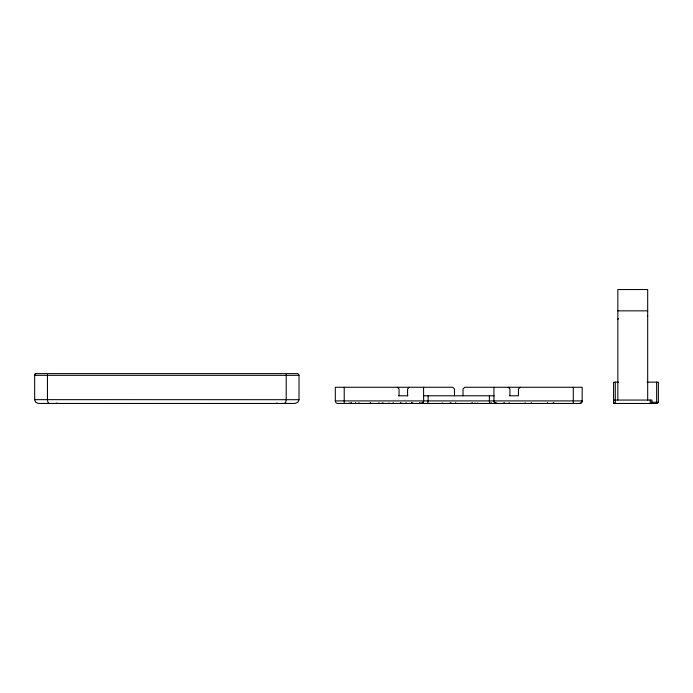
<?xml version="1.0" encoding="UTF-8"?>
<svg xmlns="http://www.w3.org/2000/svg" width="693" height="693" viewBox="0 0 693 693"><rect width="100%" height="100%" fill="white"/><g stroke="black" fill="none" stroke-linecap="round" stroke-linejoin="round"><path stroke-width="1.04" d="M299.012 399.696L299.012 375.329L34.65 375.329L34.685 400.121L35.897 402.356L38.401 403.439L295.183 403.447L297.903 402.226L299.012 399.696L34.65 399.653M421.015 403.387A2.694 2.469 -90 0 0 423.648 400.918L423.57 387.266M423.57 401.013L422.773 402.763L421.041 403.465M409.286 387.266L407.579 388.972L407.579 395.79M520.148 387.266L518.442 388.972L518.442 395.79L509.701 395.79M284.494 403.465L285.629 402.503L286.209 400.156L286.226 375.329M381.739 403.465L383.177 402.988A2.677 2.477 -90 0 1 381.687 403.395M471.162 403.465L472.609 402.988A2.677 2.477 -90 0 1 471.119 403.395M454.487 395.79L454.487 388.972L452.78 387.266L335.308 387.266L335.308 400.909L582.189 400.909A2.555 2.555 0 0 1 579.634 403.465L581.288 402.858L582.163 401.299L582.189 387.266L464.717 387.266L463.011 388.972L463.011 395.79M617.844 310.845L647.686 310.845M297.306 373.622L36.357 373.622A1.707 1.707 0 0 0 34.65 375.329M614.37 382.146L618.468 382.146M647.089 382.146L657.562 382.146M398.371 395.79L407.839 395.79M423.562 395.79L494.135 395.79M613.582 400.06L651.948 400.06L651.957 403.465M651.342 402.269L656.643 402.269A1.707 0.511 0 0 0 658.35 401.767L658.35 382.146M579.634 403.465L337.872 403.465A2.555 2.555 0 0 1 335.308 400.909M658.35 401.767A1.707 1.707 0 0 1 656.643 403.465L613.582 403.465L613.582 382.146M496.457 403.465L494.828 402.858L493.953 401.299L493.927 387.266M49.151 403.465L48.016 402.477L47.453 400.121L47.445 375.329M508.212 387.266L509.918 388.972L509.918 395.79M397.349 387.266L399.055 388.972L399.055 395.79M656.643 382.146L656.643 403.447M650.251 400.06L650.251 403.465M647.686 400.06L647.686 289.535L617.844 289.535L617.844 400.06M615.28 382.146L615.28 403.465A1.707 1.707 0 0 1 614.076 402.971M573.276 387.266L573.276 403.456M489.388 395.79L489.388 400.909M428.109 395.79L428.109 400.909M344.222 387.266L344.222 403.456M617.844 319.482A1.707 1.117 0 0 1 618.477 318.615M647.626 316.112A1.707 1.117 0 0 1 647.686 316.415M613.643 401.905A1.707 0.511 0 0 1 613.582 401.767A1.707 1.707 0 0 0 613.651 402.269M497.548 403.395A2.677 2.477 -90 0 1 496.058 402.979M349.922 402.979A2.677 2.477 -90 0 1 348.432 403.395M442.662 403.049A2.555 2.555 0 0 1 441.268 403.465M413.236 403.465A2.555 2.555 0 0 1 411.841 403.049A2.677 2.477 -90 0 0 413.236 403.395A2.677 2.477 90 0 1 411.746 402.979M525.476 402.979A2.677 2.477 -90 0 1 523.986 403.395M476.23 403.465A2.555 2.555 0 0 1 474.826 403.049M496.483 403.387A2.694 2.469 -90 0 1 493.849 400.918M489.908 403.127A2.668 0.979 -90 0 1 489.362 400.918M428.135 400.918A2.668 0.979 -90 0 1 427.59 403.127M477.494 402.979A2.677 1.022 90 0 1 477.39 403.127M388.92 402.979A2.677 1.022 -90 0 1 388.816 403.127M56.947 403.049A2.555 2.555 0 0 1 55.544 403.465M278.118 403.465A2.555 2.555 0 0 1 276.724 403.049M297.583 373.674A1.784 1.646 90 0 1 299.021 375.043M47.436 375.043A1.784 0.684 -90 0 1 47.54 374.454M286.131 374.454A1.784 0.684 90 0 1 286.226 375.043M34.641 375.043A1.784 1.646 -90 0 1 36.079 373.674M350.017 403.395A2.677 2.477 -90 0 0 351.507 402.979A2.677 2.477 90 0 1 350.017 403.395M449.367 403.395A2.677 2.477 -90 0 0 450.857 402.979A2.677 2.477 90 0 1 449.367 403.395M400.545 402.979A2.677 2.477 -90 0 0 402.035 403.395A2.677 2.477 90 0 1 400.545 402.979M502.884 403.404A2.668 2.477 -90 0 0 504.374 402.979A2.668 2.477 90 0 1 502.884 403.404M369.204 403.395A2.677 2.477 -90 0 0 370.694 402.979A2.677 2.477 90 0 1 369.204 403.395M419.733 402.979A2.677 2.477 -90 0 0 421.223 403.395A2.677 2.477 90 0 1 419.733 402.979M553.196 402.979A2.677 2.477 -90 0 0 554.686 403.395A2.677 2.477 90 0 1 553.196 402.979M358.853 403.127A2.677 1.022 -90 0 0 358.957 402.979A2.677 1.022 90 0 1 358.853 403.127M393.096 402.979A2.677 1.022 90 0 0 393.2 403.127A2.677 1.022 -90 0 1 393.096 402.979M509.112 403.153A2.694 1.065 90 0 0 509.242 402.979A2.694 1.065 -90 0 1 509.112 403.153M531.115 403.127A2.677 1.022 -90 0 0 531.219 402.979A2.677 1.022 90 0 1 531.115 403.127M547.453 402.979A2.677 1.022 90 0 0 547.557 403.127A2.677 1.022 -90 0 1 547.453 402.979M491.172 402.979A2.677 1.022 90 0 0 491.268 403.127A2.677 1.022 -90 0 1 491.172 402.979M455.647 403.127A2.677 1.022 -90 0 0 455.751 402.979A2.677 1.022 90 0 1 455.647 403.127M406.003 402.979A2.677 1.022 90 0 0 406.107 403.127A2.677 1.022 -90 0 1 406.003 402.979M355.561 403.127A2.677 1.022 90 0 0 355.656 402.979A2.677 1.022 -90 0 1 355.561 403.127M411.434 402.979A2.677 1.022 90 0 0 411.538 403.127A2.677 1.022 -90 0 1 411.434 402.979M378.898 403.127A2.677 1.022 90 0 0 378.993 402.979A2.677 1.022 -90 0 1 378.898 403.127"/></g></svg>
